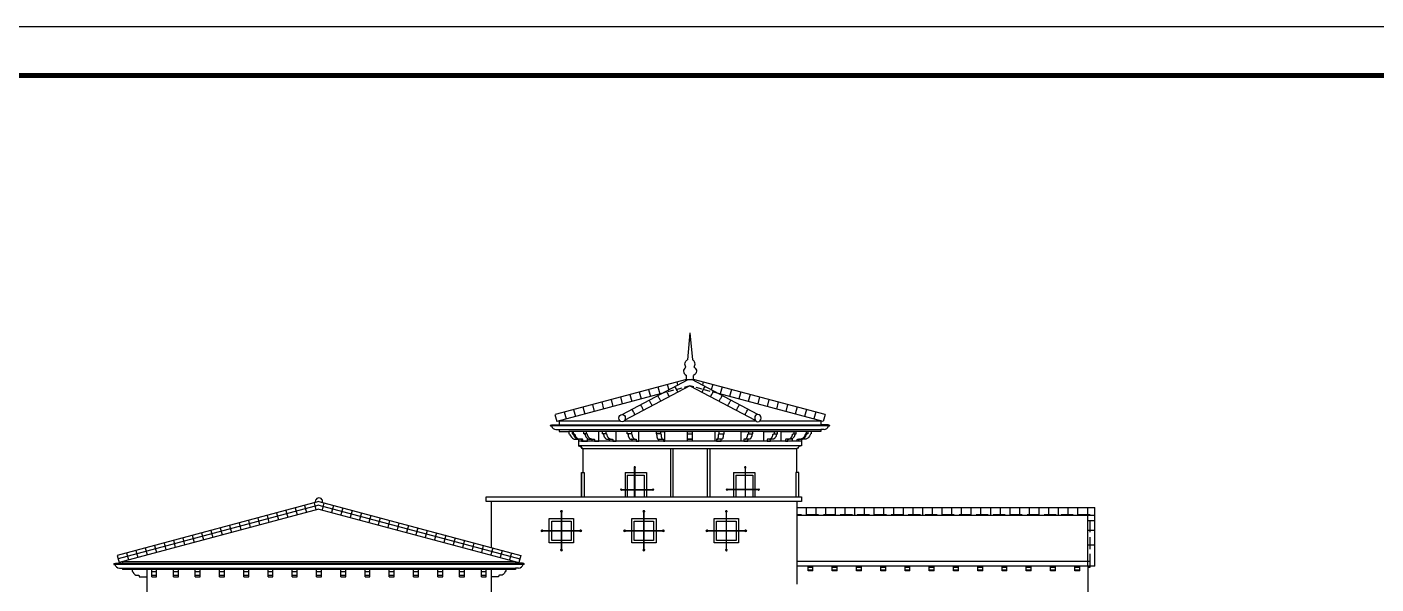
# Model space of a CAD drawing. Extents: x -34815 to 81416, y -425322 to 67478.
# Drawn here: x 11551 to 39366, y -330415 to -318922 of the extents above; entities that cross this region are included whole.
import ezdxf

# ---------------------------------------------------------------- set-up
doc = ezdxf.new("R2010")
doc.units = 0
doc.header["$LTSCALE"] = 1000
doc.header["$MEASUREMENT"] = 0
doc.linetypes.add('DASH', pattern=[0.35, 0.25, -0.1])
for name, color, linetype in [('PUB_TITLE', 7, 'Continuous'), ('STAIR', 4, 'Continuous'), ('WINDOW', 4, 'Continuous')]:
    doc.layers.add(name, color=color, linetype=linetype)
doc.layers.add('WALL', color=2, linetype='Continuous', lineweight=25)

# ---------------------------------------------------------------- blocks, each defined once
blk = doc.blocks.new('A1100图框')
at = {"layer": 'PUB_TITLE'}
blk.add_lwpolyline([(-2684, 8078), (81416, 8078), (81416, 67478), (-2684, 67478)], close=True, dxfattribs=at)
at = {"layer": 'PUB_TITLE', "const_width": 100}
blk.add_lwpolyline([(-184, 9078), (80416, 9078), (80416, 66478), (-184, 66478)], close=True, dxfattribs=at)
blk = doc.blocks.new('gd')
for p, q in [((-12141, -53287), (-12141, -53137)), ((-12141, -53177), (-12041, -53177)), ((-12141, -53257), (-12041, -53257)), ((-12141, -53287), (-12141, -53287)), ((-12141, -53287), (-12041, -53287)), ((-12041, -53287), (-12041, -53137))]:
    blk.add_line(p, q)
blk = doc.blocks.new('ttre')
at = {"layer": 'STAIR'}
for p, q in [((5392, -11838), (5218, -11838)), ((5296, -11892), (5296, -11838)), ((5754, -11838), (5754, -11838)), ((5754, -11838), (5990, -11838)), ((5904, -11838), (5904, -11892)), ((5904, -11892), (5984, -11892)), ((5984, -11892), (5990, -11892)), ((5990, -11892), (5990, -11838)), ((6217, -11838), (6500, -11838)), ((6429, -11838), (6429, -11892)), ((6429, -11892), (6491, -11892)), ((6491, -11892), (6500, -11892)), ((6500, -11892), (6500, -11838)), ((6577, -11838), (6887, -11838)), ((6837, -11838), (6837, -11892)), ((6837, -11892), (6876, -11892)), ((6876, -11892), (6887, -11892)), ((6887, -11892), (6887, -11838)), ((7099, -11838), (7125, -11838))]:
    blk.add_line(p, q, dxfattribs=at)
for points in [[(5244, -12038), (5218, -12038), (5218, -11838)], [(5262, -11998), (5263, -11998), (5263, -11998), (5264, -11998), (5264, -11998), (5265, -11997), (5265, -11997), (5266, -11997), (5266, -11996), (5267, -11996), (5267, -11995), (5268, -11994), (5268, -11994), (5271, -11990), (5273, -11985), (5275, -11980), (5277, -11974), (5279, -11967), (5281, -11960), (5282, -11952), (5284, -11944), (5285, -11935), (5286, -11926), (5287, -11917), (5287, -11907), (5287, -11905), (5288, -11903), (5288, -11901), (5288, -11899), (5289, -11898), (5289, -11896), (5290, -11895), (5290, -11894), (5291, -11893), (5291, -11892), (5292, -11892), (5292, -11892), (5296, -11892), (5389, -11892), (5388, -11892), (5388, -11892), (5387, -11893), (5387, -11894), (5386, -11895), (5386, -11896), (5385, -11898), (5385, -11899), (5385, -11901), (5384, -11903), (5384, -11905), (5384, -11907), (5383, -11917), (5382, -11926), (5381, -11935), (5380, -11944), (5379, -11952), (5377, -11960), (5376, -11967), (5374, -11974), (5372, -11980), (5370, -11985), (5367, -11990), (5365, -11994), (5364, -11994), (5364, -11995), (5363, -11996), (5363, -11996), (5362, -11997), (5362, -11997), (5361, -11997), (5361, -11998), (5360, -11998), (5360, -11998), (5359, -11998), (5359, -11998), (5346, -11998), (5262, -11998), (5249, -11998), (5248, -11998), (5248, -11999), (5247, -12000), (5247, -12001), (5246, -12002), (5245, -12004), (5245, -12006), (5245, -12008), (5244, -12011), (5244, -12013), (5244, -12016), (5244, -12018), (5244, -12038), (5341, -12038), (5341, -12018), (5341, -12016), (5341, -12013), (5341, -12011), (5341, -12008), (5342, -12006), (5342, -12004), (5343, -12002), (5343, -12001), (5344, -12000), (5344, -11999), (5345, -11998), (5346, -11998)], [(5392, -11838), (5392, -11892), (5389, -11892)], [(5804, -12038), (5754, -12038), (5754, -11838)], [(5984, -11892), (5983, -11892), (5982, -11892), (5981, -11893), (5979, -11894), (5978, -11895), (5978, -11896), (5977, -11898), (5976, -11899), (5975, -11901), (5975, -11903), (5974, -11905), (5974, -11907), (5973, -11917), (5971, -11926), (5969, -11935), (5967, -11944), (5964, -11952), (5961, -11960), (5958, -11967), (5954, -11974), (5950, -11980), (5946, -11985), (5942, -11990), (5937, -11994), (5936, -11994), (5935, -11995), (5934, -11996), (5933, -11996), (5932, -11997), (5931, -11997), (5930, -11997), (5929, -11998), (5928, -11998), (5927, -11998), (5926, -11998), (5925, -11998), (5900, -11998), (5839, -11998), (5814, -11998), (5812, -11998), (5811, -11999), (5810, -12000), (5809, -12001), (5808, -12002), (5807, -12004), (5806, -12006), (5805, -12008), (5804, -12011), (5804, -12013), (5804, -12016), (5804, -12018), (5804, -12038), (5890, -12038), (5890, -12018), (5890, -12016), (5891, -12013), (5891, -12011), (5892, -12008), (5892, -12006), (5893, -12004), (5894, -12002), (5895, -12001), (5896, -12000), (5898, -11999), (5899, -11998), (5900, -11998)], [(5839, -11998), (5840, -11998), (5841, -11998), (5842, -11998), (5843, -11998), (5844, -11997), (5845, -11997), (5846, -11997), (5847, -11996), (5848, -11996), (5849, -11995), (5850, -11994), (5851, -11994), (5855, -11990), (5860, -11985), (5864, -11980), (5868, -11974), (5871, -11967), (5875, -11960), (5878, -11952), (5880, -11944), (5883, -11935), (5885, -11926), (5886, -11917), (5887, -11907), (5888, -11905), (5888, -11903), (5889, -11901), (5889, -11899), (5890, -11898), (5891, -11896), (5892, -11895), (5893, -11894), (5894, -11893), (5895, -11892), (5896, -11892), (5897, -11892), (5904, -11892)], [(6288, -12038), (6217, -12038), (6217, -11838)], [(6491, -11892), (6489, -11892), (6488, -11892), (6486, -11893), (6485, -11894), (6483, -11895), (6482, -11896), (6481, -11898), (6480, -11899), (6479, -11901), (6478, -11903), (6478, -11905), (6477, -11907), (6475, -11917), (6473, -11926), (6470, -11935), (6467, -11944), (6463, -11952), (6459, -11960), (6454, -11967), (6449, -11974), (6444, -11980), (6438, -11985), (6432, -11990), (6425, -11994), (6424, -11994), (6423, -11995), (6421, -11996), (6420, -11996), (6418, -11997), (6417, -11997), (6415, -11997), (6414, -11998), (6413, -11998), (6411, -11998), (6410, -11998), (6408, -11998), (6373, -11998), (6337, -11998), (6302, -11998), (6300, -11998), (6298, -11999), (6297, -12000), (6295, -12001), (6293, -12002), (6292, -12004), (6291, -12006), (6290, -12008), (6289, -12011), (6288, -12013), (6288, -12016), (6288, -12018), (6288, -12038), (6359, -12038), (6359, -12018), (6359, -12016), (6359, -12013), (6360, -12011), (6361, -12008), (6362, -12006), (6363, -12004), (6364, -12002), (6366, -12001), (6367, -12000), (6369, -11999), (6371, -11998), (6373, -11998)], [(6337, -11998), (6339, -11998), (6340, -11998), (6342, -11998), (6343, -11998), (6345, -11997), (6346, -11997), (6348, -11997), (6349, -11996), (6350, -11996), (6352, -11995), (6353, -11994), (6355, -11994), (6361, -11990), (6367, -11985), (6373, -11980), (6378, -11974), (6384, -11967), (6388, -11960), (6392, -11952), (6396, -11944), (6400, -11935), (6402, -11926), (6405, -11917), (6406, -11907), (6407, -11905), (6408, -11903), (6408, -11901), (6409, -11899), (6410, -11898), (6411, -11896), (6413, -11895), (6414, -11894), (6416, -11893), (6417, -11892), (6419, -11892), (6420, -11892), (6429, -11892)], [(6664, -12038), (6577, -12038), (6577, -11838)], [(6876, -11892), (6874, -11892), (6872, -11892), (6870, -11893), (6868, -11894), (6867, -11895), (6865, -11896), (6864, -11898), (6862, -11899), (6861, -11901), (6860, -11903), (6860, -11905), (6859, -11907), (6857, -11917), (6854, -11926), (6851, -11935), (6847, -11944), (6842, -11952), (6837, -11960), (6831, -11967), (6825, -11974), (6818, -11980), (6811, -11985), (6809, -11986), (6803, -11990), (6796, -11994), (6794, -11994), (6792, -11995), (6790, -11996), (6789, -11996), (6787, -11997), (6785, -11997), (6783, -11997), (6782, -11998), (6780, -11998), (6776, -11998), (6774, -11998), (6731, -11998), (6724, -11998), (6681, -11998), (6679, -11998), (6677, -11999), (6674, -12000), (6672, -12001), (6671, -12002), (6669, -12004), (6667, -12006), (6666, -12008), (6665, -12011), (6664, -12013), (6664, -12016), (6664, -12018), (6664, -12038), (6714, -12038), (6714, -12018), (6714, -12016), (6714, -12013), (6715, -12011), (6716, -12008), (6717, -12006), (6719, -12004), (6721, -12002), (6722, -12001), (6724, -12000), (6727, -11999), (6729, -11998), (6731, -11998)], [(6724, -11998), (6726, -11998), (6728, -11998), (6730, -11998), (6732, -11998), (6733, -11997), (6735, -11997), (6737, -11997), (6739, -11996), (6740, -11996), (6742, -11995), (6744, -11994), (6746, -11994), (6753, -11990), (6761, -11985), (6768, -11980), (6775, -11974), (6781, -11967), (6787, -11960), (6792, -11952), (6797, -11944), (6801, -11935), (6804, -11926), (6807, -11917), (6809, -11907), (6810, -11905), (6810, -11903), (6811, -11901), (6812, -11899), (6814, -11898), (6815, -11896), (6817, -11895), (6818, -11894), (6820, -11893), (6822, -11892), (6824, -11892), (6826, -11892), (6837, -11892)], [(7125, -11838), (7125, -11892), (7112, -11892), (7099, -11892), (7086, -11892), (7084, -11892), (7082, -11892), (7080, -11893), (7078, -11894), (7076, -11895), (7074, -11896), (7073, -11898), (7071, -11899), (7070, -11901), (7069, -11903), (7068, -11905), (7068, -11907), (7065, -11917), (7062, -11926), (7058, -11935), (7054, -11944), (7048, -11952), (7043, -11960), (7036, -11967), (7029, -11974), (7022, -11980), (7014, -11985), (7005, -11990), (6997, -11994), (6995, -11994), (6993, -11995), (6991, -11996), (6989, -11996), (6987, -11997), (6985, -11997), (6983, -11997), (6981, -11998), (6979, -11998), (6977, -11998), (6975, -11998), (6973, -11998), (6999, -11998), (7001, -11998), (7003, -11998), (7005, -11998), (7007, -11998), (7009, -11997), (7011, -11997), (7013, -11997), (7015, -11996), (7017, -11996), (7019, -11995), (7021, -11994), (7023, -11994), (7031, -11990), (7040, -11985), (7048, -11980), (7055, -11974), (7062, -11967), (7069, -11960), (7074, -11952), (7080, -11944), (7084, -11935), (7088, -11926), (7091, -11917), (7093, -11907), (7094, -11905), (7095, -11903), (7096, -11901), (7097, -11899), (7099, -11898), (7100, -11896), (7102, -11895), (7104, -11894), (7106, -11893), (7108, -11892), (7110, -11892), (7112, -11892)], [(7099, -11892), (7099, -11838)], [(6906, -12038), (6906, -12018), (6906, -12016), (6906, -12013), (6907, -12011), (6908, -12008), (6910, -12006), (6911, -12004), (6913, -12002), (6915, -12001), (6918, -12000), (6920, -11999), (6922, -11998), (6925, -11998), (6951, -11998), (6948, -11998), (6946, -11999), (6943, -12000), (6941, -12001), (6939, -12002), (6937, -12004), (6936, -12006), (6934, -12008), (6933, -12011), (6932, -12013), (6932, -12016), (6932, -12018), (6932, -12038), (6906, -12038), (6897, -12038), (6809, -12038), (6809, -11986)], [(6951, -11998), (6973, -11998)]]:
    blk.add_lwpolyline(points, dxfattribs=at)
blk = doc.blocks.new('dgtre')
for p, q in [((6888, -53144), (6888, -53044)), ((6888, -53075), (6988, -53075)), ((6988, -53144), (6988, -53044)), ((6888, -53130), (6988, -53130)), ((6888, -53144), (6888, -53144)), ((6888, -53144), (6988, -53144))]:
    blk.add_line(p, q)
blk = doc.blocks.new('fdsare')
for p, q in [((39681, -132383), (39631, -132937)), ((39681, -132383), (39732, -132937)), ((39606, -133343), (39606, -133260)), ((39756, -133343), (39756, -133260))]:
    blk.add_line(p, q)
at = {"extrusion": (0, 0, -1)}
for centre, major_axis, ratio, start_param, end_param in [((39681, -133033), (-62.9, 88.5), 0.920901, -1.555168, 0.151357), ((39682, -133173), (133, 3), 0.789995, -0.887392, 0.990658)]:
    blk.add_ellipse(centre, major_axis=major_axis, ratio=ratio, start_param=start_param, end_param=end_param, dxfattribs=at)
for centre, major_axis, ratio, start_param, end_param in [((39682, -133033), (62.9, 88.5), 0.920901, -1.555168, 0.151357), ((39681, -133173), (-133, 3), 0.789995, -0.887392, 0.990658)]:
    blk.add_ellipse(centre, major_axis=major_axis, ratio=ratio, start_param=start_param, end_param=end_param)
blk = doc.blocks.new('dfsg')
blk.add_line((39606, -134892), (39756, -134892))
blk.add_blockref('fdsare', (0, -1549))
blk = doc.blocks.new('hfuy')
blk.add_lwpolyline([(77703, -137764), (77703, -138264), (77203, -138264), (77203, -137764)], close=True)
at = {"layer": 'STAIR', "lineweight": 0}
for p, q in [((77448, -137614), (77448, -138414)), ((77458, -138414), (77458, -137614)), ((77448, -138009), (77053, -138009)), ((77448, -138019), (77053, -138019)), ((77853, -138009), (77458, -138009)), ((77853, -138019), (77458, -138019))]:
    blk.add_line(p, q, dxfattribs=at)
for centre, radius, start, end in [((77453, -137614), 20, 284.4775, 255.5225), ((77453, -137614), 5, 0, 180), ((77053, -138014), 20, 14.4775, 345.5225), ((77053, -138014), 5, 90, 270), ((77853, -138014), 20, 194.4775, 165.5225), ((77853, -138014), 5, 270, 90), ((77453, -138414), 20, 104.4775, 75.5225), ((77453, -138414), 5, 180, 0)]:
    blk.add_arc(centre, radius, start, end, dxfattribs=at)
at = {"layer": 'WINDOW'}
blk.add_lwpolyline([(77653, -137814), (77653, -138214), (77253, -138214), (77253, -137814)], close=True, dxfattribs=at)

msp = doc.modelspace()

# ---------------------------------------------------------------- linework, layer by layer
for p, q in [((25146, -326193), (22438, -326915)), ((23822, -326916), (25184, -326193)), ((24947, -326246), (24964, -326310)), ((25140, -326195), (25145, -326214)), ((26621, -326916), (25259, -326193)), ((28005, -326915), (25296, -326193)), ((25303, -326195), (25298, -326214)), ((25496, -326246), (25479, -326310)), ((24634, -326485), (22473, -327061)), ((25221, -326328), (23876, -327033)), ((23981, -326504), (24019, -326649)), ((24174, -326452), (24212, -326597)), ((24367, -326401), (24406, -326546)), ((24560, -326349), (24599, -326494)), ((24753, -326298), (24782, -326406)), ((25221, -326328), (26567, -327033)), ((25689, -326298), (25661, -326406)), ((27970, -327061), (25809, -326485)), ((25883, -326349), (25844, -326494)), ((26076, -326401), (26037, -326546)), ((26269, -326452), (26231, -326597)), ((26462, -326504), (26424, -326649)), ((22821, -326813), (22860, -326958)), ((23014, -326762), (23053, -326907)), ((23208, -326710), (23246, -326855)), ((23401, -326659), (23439, -326804)), ((23594, -326607), (23633, -326752)), ((23787, -326556), (23826, -326700)), ((26656, -326556), (26617, -326700)), ((26849, -326607), (26810, -326752)), ((27042, -326659), (27004, -326804)), ((27235, -326710), (27197, -326855)), ((27429, -326762), (27390, -326907)), ((27622, -326813), (27583, -326958)), ((22435, -326916), (22473, -327061)), ((22521, -327048), (23780, -327048)), ((22628, -326865), (22666, -327010)), ((23864, -327048), (26579, -327048)), ((27815, -326865), (27777, -327010)), ((28008, -326916), (27970, -327061)), ((22349, -327134), (22373, -327129)), ((22351, -327154), (22363, -327154)), ((22373, -327129), (22521, -327129)), ((22458, -327229), (22521, -327229)), ((27721, -327266), (22721, -327266)), ((28070, -327129), (27921, -327129)), ((27985, -327229), (27921, -327229)), ((28094, -327134), (28070, -327129)), ((28092, -327154), (28080, -327154)), ((27521, -327466), (22921, -327466)), ((22922, -327466), (22922, -327565)), ((27521, -327565), (22922, -327565)), ((23021, -328115), (23021, -327616)), ((23021, -327616), (27421, -327616)), ((27421, -328115), (27421, -327616)), ((17469, -328740), (17507, -328885)), ((17674, -328740), (17636, -328885)), ((21121, -328715), (21121, -329660)), ((27421, -328715), (27421, -330415)), ((17571, -328791), (13430, -329895)), ((16309, -329050), (16348, -329195)), ((16309, -329050), (16348, -329195)), ((16502, -328998), (16541, -329143)), ((16696, -328947), (16734, -329092)), ((16889, -328895), (16927, -329040)), ((17082, -328844), (17121, -328989)), ((17275, -328792), (17314, -328937)), ((17571, -328791), (21713, -329895)), ((17868, -328792), (17829, -328937)), ((18061, -328844), (18022, -328989)), ((18254, -328895), (18216, -329040)), ((18447, -328947), (18409, -329092)), ((18641, -328998), (18602, -329143)), ((18834, -329050), (18795, -329195)), ((27421, -328834), (33571, -328834)), ((33571, -329003), (27421, -329003)), ((27621, -329003), (27621, -328834)), ((27821, -329003), (27821, -328834)), ((28021, -329003), (28021, -328834)), ((28221, -329003), (28221, -328834)), ((28421, -329003), (28421, -328834)), ((28621, -329003), (28621, -328834)), ((28821, -329003), (28821, -328834)), ((29021, -329003), (29021, -328834)), ((29221, -329003), (29221, -328834)), ((29421, -329003), (29421, -328834)), ((29621, -329003), (29621, -328834)), ((29821, -329003), (29821, -328834)), ((30021, -329003), (30021, -328834)), ((30221, -329003), (30221, -328834)), ((30421, -329003), (30421, -328834)), ((30621, -329003), (30621, -328834)), ((30821, -329003), (30821, -328834)), ((31021, -329003), (31021, -328834)), ((31221, -329003), (31221, -328834)), ((31421, -329003), (31421, -328834)), ((31621, -329003), (31621, -328834)), ((31821, -329003), (31821, -328834)), ((32021, -329003), (32021, -328834)), ((32221, -329003), (32221, -328834)), ((32421, -329003), (32421, -328834)), ((32621, -329003), (32621, -328834)), ((32821, -329003), (32821, -328834)), ((33021, -329003), (33021, -328834)), ((33221, -329003), (33221, -328834)), ((33421, -330045), (33421, -328834)), ((33571, -330045), (33571, -328834)), ((15343, -329307), (15381, -329452)), ((15536, -329256), (15575, -329401)), ((15729, -329204), (15768, -329349)), ((15923, -329153), (15961, -329298)), ((16116, -329101), (16154, -329246)), ((19027, -329101), (18988, -329246)), ((19220, -329153), (19182, -329298)), ((19414, -329204), (19375, -329349)), ((19607, -329256), (19568, -329401)), ((19800, -329307), (19761, -329452)), ((33571, -329110), (33421, -329110)), ((33571, -329310), (33421, -329310)), ((14377, -329565), (14415, -329710)), ((14570, -329513), (14609, -329658)), ((14763, -329462), (14802, -329607)), ((14956, -329410), (14995, -329555)), ((15150, -329359), (15188, -329504)), ((19993, -329359), (19955, -329504)), ((20187, -329410), (20148, -329555)), ((20380, -329462), (20341, -329607)), ((20573, -329513), (20534, -329658)), ((20766, -329565), (20728, -329710)), ((13604, -329771), (13642, -329916)), ((13797, -329720), (13836, -329865)), ((13990, -329668), (14029, -329813)), ((14183, -329617), (14222, -329761)), ((20960, -329617), (20921, -329761)), ((21153, -329668), (21114, -329813)), ((21346, -329720), (21307, -329865)), ((21539, -329771), (21501, -329916)), ((33571, -329610), (33421, -329610)), ((21780, -330011), (13363, -330011)), ((13521, -329985), (21621, -329985)), ((13521, -330085), (21621, -330085)), ((33471, -329949), (27421, -329949)), ((33571, -330045), (27421, -330045)), ((33421, -330045), (33421, -339115))]:
    msp.add_line(p, q)
for points in [[(22521, -327048), (22521, -327129)], [(26663, -327048), (27921, -327048), (27921, -327129)]]:
    msp.add_lwpolyline(points)
for points in [[(22521, -327229), (22521, -327266), (22721, -327266), (22721, -327319), (22728, -327319, -0.353065), (22747, -327335, 0.153094), (22820, -327421, 0.094114), (22845, -327426), (22901, -327426, -0.414214), (22921, -327446), (22921, -327566, -0.284392), (23001, -327616), (23021, -327616)], [(27921, -327229), (27921, -327266), (27721, -327266), (27721, -327319), (27715, -327319, 0.353065), (27696, -327335, -0.250624), (27623, -327421, -0.094114), (27598, -327426), (27541, -327426, 0.414214), (27521, -327446), (27521, -327566, 0.284392), (27441, -327616), (27421, -327616)], [(13721, -330115), (13721, -330155), (13726, -330155, -0.353065), (13741, -330167, 0.250624), (13796, -330232, 0.094114), (13814, -330235), (13851, -330235, -0.414214), (13866, -330250), (13866, -330265), (14021, -330265)], [(21421, -330115), (21421, -330155), (21417, -330155, 0.353065), (21402, -330167, -0.250624), (21347, -330232, -0.094114), (21329, -330235), (21291, -330235, 0.414214), (21276, -330250), (21276, -330265), (21121, -330265)]]:
    msp.add_lwpolyline(points, format="xyb")
msp.add_lwpolyline([(21021, -328615), (27521, -328615), (27521, -328715), (21021, -328715)], close=True)
for centre, radius, start, end in [((22351, -327144), 10, 105, 270.0046), ((22466, -327121), 108, 197.6896, 265.5622), ((27977, -327121), 108, 274.4378, 342.3104), ((28092, -327144), 10, 269.9954, 75), ((22920, -327657), 91.5, 26.9559, 89.0333), ((17571, -328713), 75, 345.0686, 194.9314)]:
    msp.add_arc(centre, radius, start, end)
msp.add_ellipse((23822, -326991), major_axis=(0, -75), ratio=0.866025)
at = {"extrusion": (0, 0, -1)}
msp.add_ellipse((26621, -326991), major_axis=(0, -75), ratio=0.866025, dxfattribs=at)
for points, knots in [([(24617, -326645), (24617, -326645), (24617, -326644), (24608, -326625), (24599, -326606), (24579, -326567), (24568, -326546), (24556, -326527)], [5.1576236, 5.1576236, 5.1576236, 5.1576236, 5.1591559, 5.1591559, 5.2359614, 5.2359614, 5.3196314, 5.3196314, 5.3196314, 5.3196314]), ([(24795, -326552), (24787, -326536), (24780, -326520), (24760, -326480), (24747, -326456), (24733, -326433)], [5.1737887, 5.1737887, 5.1737887, 5.1737887, 5.2266382, 5.2266382, 5.3067467, 5.3067467, 5.3067467, 5.3067467]), ([(24972, -326459), (24967, -326448), (24961, -326436), (24942, -326396), (24926, -326367), (24909, -326339)], [5.1848571, 5.1848571, 5.1848571, 5.1848571, 5.2164312, 5.2164312, 5.2978945, 5.2978945, 5.2978945, 5.2978945]), ([(25471, -326459), (25476, -326448), (25481, -326436), (25501, -326396), (25517, -326367), (25534, -326339)], [5.1848571, 5.1848571, 5.1848571, 5.1848571, 5.2164312, 5.2164312, 5.2978945, 5.2978945, 5.2978945, 5.2978945]), ([(25648, -326552), (25656, -326536), (25663, -326520), (25683, -326480), (25696, -326456), (25710, -326433)], [5.1737887, 5.1737887, 5.1737887, 5.1737887, 5.2266382, 5.2266382, 5.3067467, 5.3067467, 5.3067467, 5.3067467]), ([(25826, -326645), (25826, -326645), (25826, -326644), (25835, -326625), (25844, -326606), (25864, -326567), (25875, -326546), (25887, -326527)], [5.1576236, 5.1576236, 5.1576236, 5.1576236, 5.1591559, 5.1591559, 5.2359614, 5.2359614, 5.3196314, 5.3196314, 5.3196314, 5.3196314]), ([(24080, -326926), (24078, -326920), (24077, -326913), (24070, -326893), (24065, -326879), (24052, -326853), (24044, -326840), (24031, -326822), (24027, -326816), (24022, -326810)], [4.9649328, 4.9649328, 4.9649328, 4.9649328, 5.0437419, 5.0437419, 5.2150203, 5.2150203, 5.3862987, 5.3862987, 5.4708842, 5.4708842, 5.4708842, 5.4708842]), ([(24260, -326832), (24257, -326822), (24253, -326812), (24244, -326791), (24239, -326779), (24226, -326755), (24219, -326743), (24208, -326726), (24205, -326720), (24201, -326715)], [5.0839299, 5.0839299, 5.0839299, 5.0839299, 5.1536029, 5.1536029, 5.2438839, 5.2438839, 5.3341648, 5.3341648, 5.3778477, 5.3778477, 5.3778477, 5.3778477]), ([(24439, -326738), (24439, -326738), (24439, -326738), (24430, -326715), (24420, -326693), (24400, -326655), (24390, -326639), (24380, -326622), (24379, -326622), (24379, -326621)], [5.1317916, 5.1317916, 5.1317916, 5.1317916, 5.1324415, 5.1324415, 5.2486633, 5.2486633, 5.3355036, 5.3355036, 5.3401279, 5.3401279, 5.3401279, 5.3401279]), ([(26004, -326738), (26004, -326738), (26004, -326738), (26013, -326715), (26023, -326693), (26043, -326655), (26053, -326639), (26063, -326622), (26064, -326622), (26064, -326621)], [5.1317916, 5.1317916, 5.1317916, 5.1317916, 5.1324415, 5.1324415, 5.2486633, 5.2486633, 5.3355036, 5.3355036, 5.3401279, 5.3401279, 5.3401279, 5.3401279]), ([(26183, -326832), (26186, -326822), (26190, -326812), (26199, -326791), (26204, -326779), (26217, -326755), (26224, -326743), (26235, -326726), (26238, -326720), (26242, -326715)], [5.0839299, 5.0839299, 5.0839299, 5.0839299, 5.1536029, 5.1536029, 5.2438839, 5.2438839, 5.3341648, 5.3341648, 5.3778477, 5.3778477, 5.3778477, 5.3778477]), ([(26363, -326926), (26365, -326920), (26366, -326913), (26373, -326893), (26378, -326879), (26391, -326853), (26399, -326840), (26412, -326822), (26416, -326816), (26421, -326810)], [4.9649328, 4.9649328, 4.9649328, 4.9649328, 5.0437419, 5.0437419, 5.2150203, 5.2150203, 5.3862987, 5.3862987, 5.4708842, 5.4708842, 5.4708842, 5.4708842])]:
    msp.add_open_spline(points, degree=3, knots=knots)
at = {"layer": 'STAIR', "linetype": 'DASH', "ltscale": 0.5}
for p, q in [((25221, -326328), (24634, -326485)), ((25809, -326485), (25221, -326328))]:
    msp.add_line(p, q, dxfattribs=at)
at = {"layer": 'STAIR'}
for p, q in [((28080, -327154), (22363, -327154)), ((22521, -327129), (27921, -327129)), ((22521, -327229), (27921, -327229)), ((25172, -327466), (25172, -327266)), ((25172, -327266), (25272, -327266)), ((25172, -327319), (25272, -327319)), ((25272, -327466), (25272, -327266)), ((24816, -327616), (24816, -328615)), ((25172, -327426), (25272, -327426)), ((25272, -327466), (25172, -327466)), ((25627, -327616), (25627, -328615)), ((23884, -328116), (23884, -328615)), ((23884, -328116), (24324, -328116)), ((24078, -328615), (24078, -328009)), ((24085, -328009), (24085, -328615)), ((24324, -328116), (24324, -328615)), ((26119, -328116), (26119, -328615)), ((26119, -328116), (26559, -328116)), ((26358, -328009), (26358, -328615)), ((26365, -328615), (26365, -328009)), ((26559, -328116), (26559, -328615)), ((23802, -328463), (24078, -328463)), ((23802, -328469), (24078, -328469)), ((24085, -328463), (24462, -328463)), ((24085, -328469), (24462, -328469)), ((26358, -328463), (25981, -328463)), ((26358, -328469), (25981, -328469)), ((26641, -328463), (26365, -328463)), ((26641, -328469), (26365, -328469))]:
    msp.add_line(p, q, dxfattribs=at)
at = {"layer": 'STAIR', "linetype": 'DASH'}
for p, q in [((33471, -328984), (27421, -328984)), ((33471, -330045), (33471, -328984))]:
    msp.add_line(p, q, dxfattribs=at)
at = {"layer": 'STAIR'}
for points in [[(25172, -327319), (25172, -327266)], [(25172, -327319), (25172, -327266)], [(25272, -327426), (25172, -327426)], [(25272, -327426), (25172, -327426)], [(25272, -327426), (25172, -327426)]]:
    msp.add_lwpolyline(points, dxfattribs=at)
for centre, radius, start, end in [((24082, -328009), 12.8, 284.4775, 255.5225), ((24082, -328009), 3.2, 0, 180), ((26361, -328009), 12.8, 284.4775, 255.5225), ((26361, -328009), 3.2, 360, 180), ((23802, -328466), 12.8, 14.4775, 345.5225), ((23802, -328466), 3.2, 90, 270), ((24462, -328466), 12.8, 194.4775, 165.5225), ((24462, -328466), 3.2, 270, 90), ((25981, -328466), 12.8, 14.4775, 345.5225), ((25981, -328466), 3.2, 90, 270), ((26641, -328466), 12.8, 194.4775, 165.5225), ((26641, -328466), 3.2, 270, 90)]:
    msp.add_arc(centre, radius, start, end, dxfattribs=at)
at = {"layer": 'WALL'}
for p, q in [((17571, -328713), (13410, -329823)), ((17571, -328713), (21733, -329823)), ((17571, -328868), (13449, -329968)), ((17571, -328868), (21694, -329968)), ((13410, -329823), (13449, -329968)), ((21733, -329823), (21694, -329968)), ((13349, -329991), (13373, -329985)), ((13351, -330011), (13363, -330011)), ((13373, -329985), (13521, -329985)), ((13458, -330085), (13521, -330085)), ((13521, -329948), (13521, -329985)), ((13521, -329948), (21621, -329948)), ((13521, -330085), (13521, -330115)), ((21621, -330115), (13521, -330115)), ((14021, -330115), (14021, -339115)), ((21121, -330115), (21121, -332065)), ((21621, -329948), (21621, -329985)), ((21770, -329985), (21621, -329985)), ((21621, -330085), (21621, -330115)), ((21685, -330085), (21621, -330085)), ((21794, -329991), (21770, -329985)), ((21792, -330011), (21780, -330011))]:
    msp.add_line(p, q, dxfattribs=at)
for centre, radius, start, end in [((13351, -330001), 10, 105, 270.0046), ((13466, -329978), 108, 197.6896, 265.5622), ((21677, -329978), 108, 274.4378, 342.3104), ((21792, -330001), 10, 269.9954, 75)]:
    msp.add_arc(centre, radius, start, end, dxfattribs=at)
at = {"layer": 'WINDOW'}
for p, q in [((24865, -327616), (24865, -328615)), ((25578, -327616), (25578, -328615)), ((23924, -328166), (23924, -328615)), ((23924, -328166), (24278, -328166)), ((24278, -328166), (24278, -328615)), ((26165, -328166), (26165, -328615)), ((26165, -328166), (26519, -328166)), ((26519, -328166), (26519, -328615))]:
    msp.add_line(p, q, dxfattribs=at)
for points in [[(22981, -328615), (22981, -328115), (22986, -328115), (22986, -328615)], [(22981, -328615), (22981, -328115), (23036, -328115), (23036, -328615)], [(27462, -328615), (27462, -328115), (27407, -328115), (27407, -328615)], [(27462, -328615), (27462, -328115), (27457, -328115), (27457, -328615)], [(33421, -330065), (33471, -330065), (33471, -330045)]]:
    msp.add_lwpolyline(points, dxfattribs=at)

# ---------------------------------------------------------------- block references
for name, p in [('A1100图框', (0, -386400)), ('dfsg', (-14460, -191302)), ('hfuy', (-54882, -191302)), ('hfuy', (-53182, -191302)), ('hfuy', (-51482, -191302)), ('gd', (26263, -276978)), ('gd', (26713, -276978)), ('gd', (27163, -276978)), ('gd', (27663, -276978)), ('gd', (28163, -276978)), ('gd', (28663, -276978)), ('gd', (29163, -276978)), ('gd', (29663, -276978)), ('gd', (30163, -276978)), ('gd', (30663, -276978)), ('gd', (31163, -276978)), ('gd', (31663, -276978)), ('gd', (32163, -276978)), ('gd', (32613, -276978)), ('gd', (33063, -276978))]:
    msp.add_blockref(name, p)
at = {"extrusion": (0, 0, -1), "zscale": -1}
for p in [(-34644, -277000), (-35144, -277000), (-35644, -277000), (-36144, -277000), (-36644, -277000), (-37144, -277000), (-37644, -277000), (-38144, -277000), (-38644, -277000), (-39144, -277000), (-39644, -277000), (-40144, -277000)]:
    msp.add_blockref('dgtre', p, dxfattribs=at)
at = {"layer": 'STAIR', "xscale": -1}
msp.add_blockref('ttre', (29918, -315427), dxfattribs=at)
at = {"layer": 'STAIR'}
msp.add_blockref('ttre', (20525, -315427), dxfattribs=at)

doc.saveas('drawing.dxf')
